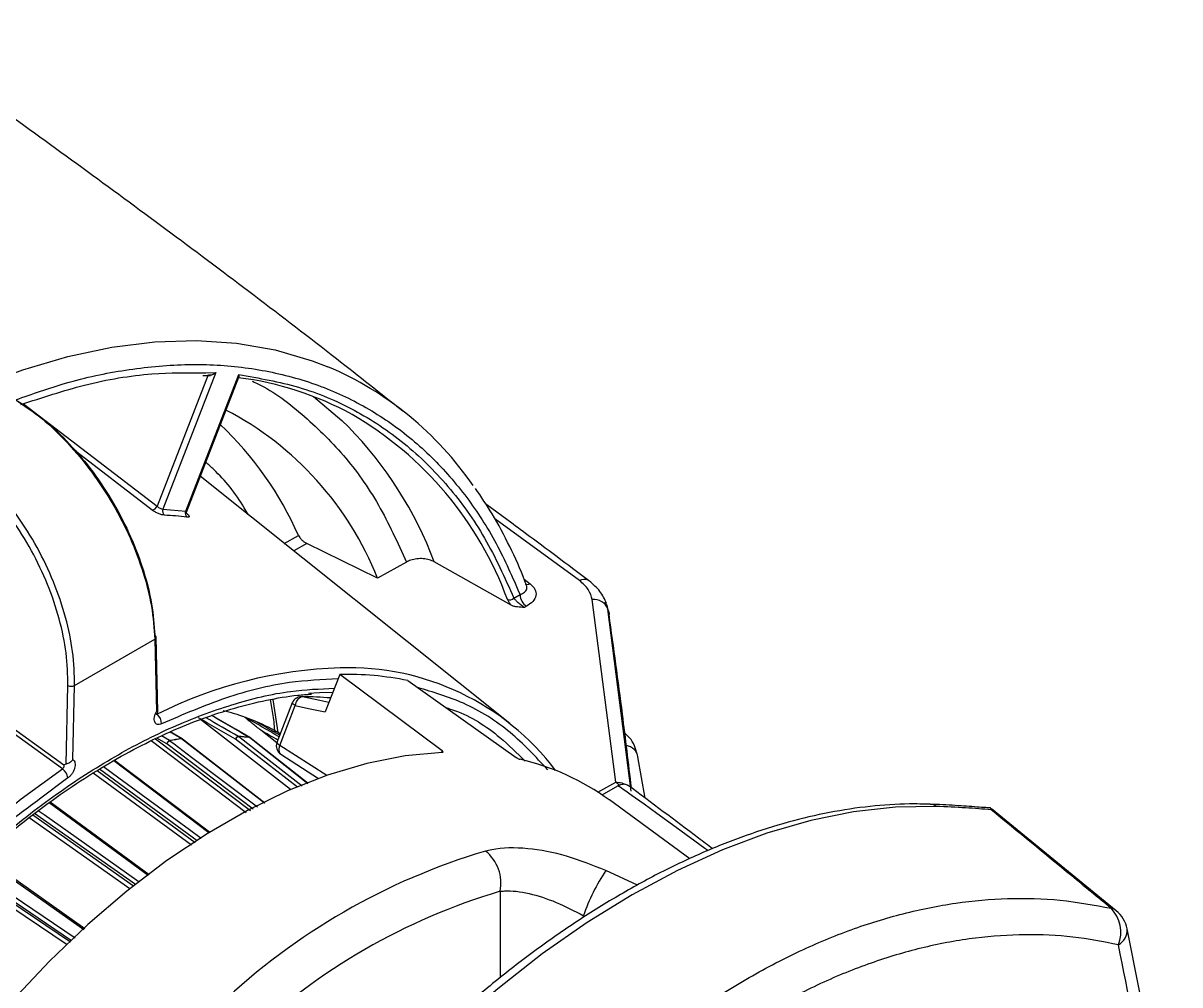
# Model space of a CAD drawing. Extents: x 6 to 134, y 3 to 97.
# Drawn here: x 102.151 to 105.786, y 8.675 to 11.696 of the extents above; entities that cross this region are included whole.
import ezdxf

# ---------------------------------------------------------------- set-up
doc = ezdxf.new("R2010")
doc.units = 0
doc.header["$MEASUREMENT"] = 0
doc.layers.add('OBJECT', color=7, linetype='CONTINUOUS')

msp = doc.modelspace()

# ---------------------------------------------------------------- linework, layer by layer
at = {"layer": 'OBJECT'}
for p, q in [((102.7319, 10.5909), (102.5719, 10.1784)), ((102.7568, 10.5981), (102.5904, 10.1692)), ((102.6619, 10.1628), (102.8283, 10.5917)), ((102.664, 10.1601), (102.8285, 10.5842)), ((102.7161, 10.5893), (102.7394, 10.5892)), ((102.7246, 10.5975), (102.7568, 10.5981)), ((102.1517, 10.5001), (102.5719, 10.1784)), ((102.5567, 10.1663), (102.3057, 10.3585)), ((103.6808, 9.4959), (102.7075, 10.2723)), ((102.5904, 10.1692), (102.6619, 10.1628)), ((103.8994, 9.945), (103.6332, 10.1388)), ((102.9716, 10.0617), (103.0162, 10.0865)), ((103.0426, 10.061), (103.0013, 10.038)), ((103.2647, 9.9525), (103.0426, 10.061)), ((102.2745, 9.3532), (101.3417, 10.0253)), ((103.3554, 10.0031), (103.2647, 9.9525)), ((103.6843, 9.867), (103.4429, 10.0038)), ((103.7251, 9.9489), (103.7444, 9.9349)), ((103.6933, 9.8899), (103.7126, 9.9007)), ((103.7332, 9.8639), (103.7267, 9.8603)), ((104.0131, 9.3115), (103.9393, 9.885)), ((103.9829, 9.87), (103.9803, 9.8765)), ((103.9889, 9.8546), (103.9829, 9.87)), ((103.9861, 9.8645), (103.9841, 9.8704)), ((103.9891, 9.8532), (103.9863, 9.867)), ((104.0619, 9.2833), (103.9889, 9.8546)), ((104.0619, 9.294), (103.9907, 9.8492)), ((102.3128, 9.6149), (102.5645, 9.7602)), ((102.5645, 9.7602), (102.5697, 9.5337)), ((102.5743, 9.5325), (102.5689, 9.7667)), ((103.1461, 9.6497), (103.1005, 9.5321)), ((103.468, 9.4101), (103.1461, 9.6497)), ((101.9327, 9.6159), (102.2789, 9.3664)), ((102.2861, 9.368), (102.2916, 9.6152)), ((102.3076, 9.3824), (102.3128, 9.6149)), ((103.3599, 9.6306), (103.7001, 9.3893)), ((102.9969, 9.5608), (102.9485, 9.436)), ((102.9574, 9.4271), (103.0059, 9.5519)), ((102.9915, 9.2881), (102.7079, 9.5083)), ((102.6114, 9.4423), (102.586, 9.4568)), ((102.6507, 9.4476), (102.6129, 9.4697)), ((102.9481, 9.4347), (102.8976, 9.4746)), ((102.852, 9.2152), (102.5535, 9.4411)), ((102.5673, 9.4477), (102.8654, 9.2222)), ((102.6024, 9.432), (102.5714, 9.4497)), ((102.8738, 9.2266), (102.6024, 9.432)), ((102.9093, 9.2453), (102.649, 9.4475)), ((102.9104, 9.2459), (102.6518, 9.4468)), ((103.0127, 9.2953), (102.8183, 9.4462)), ((103.0458, 9.3066), (102.8626, 9.4514)), ((103.0464, 9.3068), (102.8643, 9.4507)), ((103.105, 9.3325), (102.9574, 9.4271)), ((102.7364, 9.1539), (102.4381, 9.3799)), ((102.9603, 9.3999), (103.0795, 9.3234)), ((103.468, 9.4101), (103.466, 9.405)), ((104.1057, 9.2612), (104.0829, 9.3909)), ((102.2861, 9.368), (102.2789, 9.3664)), ((102.3838, 9.3478), (102.6917, 9.1224)), ((102.6983, 9.127), (102.3907, 9.3523)), ((102.7346, 9.1526), (102.4361, 9.3788)), ((102.2916, 9.3249), (102.2026, 9.2576)), ((102.6796, 9.1138), (102.371, 9.3398)), ((103.9571, 9.2803), (104.0131, 9.3115)), ((104.0131, 9.3115), (104.0132, 9.3115)), ((103.9708, 9.2713), (104.0201, 9.2997)), ((102.5441, 9.0183), (102.2327, 9.2468)), ((102.5469, 9.0202), (102.2355, 9.2488)), ((104.2462, 9.0708), (103.9932, 9.2555)), ((104.0661, 9.2664), (104.0659, 9.2681)), ((102.4865, 8.9766), (102.1699, 9.1997)), ((102.1814, 9.2088), (102.4981, 8.9858)), ((102.5037, 8.9897), (102.1868, 9.213)), ((105.5863, 8.9068), (105.1945, 9.228)), ((102.3453, 8.8506), (102.0228, 9.0782)), ((102.2888, 8.8002), (101.9608, 9.0212)), ((101.971, 9.0309), (102.2994, 8.8096)), ((102.3034, 8.8132), (101.975, 9.0345)), ((104.082, 8.9877), (103.982, 9.0336)), ((103.6498, 8.9685), (103.6498, 8.6966))]:
    msp.add_line(p, q, dxfattribs=at)
at = {"layer": 'OBJECT', "flags": 128}
for points in [[(102.0509, 10.57), (102.1503, 10.6067), (102.2912, 10.6487), (102.4294, 10.6783), (102.5644, 10.6952), (102.6954, 10.6994), (102.8219, 10.6908), (102.9433, 10.6695), (103.059, 10.6356), (103.1086, 10.6165)], [(103.0632, 10.5228), (103.1524, 10.4479), (103.173, 10.4279)], [(103.927, 9.9457), (103.9281, 9.9451), (103.9302, 9.9436)], [(103.9907, 9.8492), (103.9922, 9.8398), (103.9922, 9.8383)], [(102.9529, 9.467), (102.9371, 9.5709), (102.9366, 9.5733)], [(103.0284, 9.5795), (103.0247, 9.5799), (103.0246, 9.5799)], [(103.1121, 9.562), (103.0831, 9.5681), (103.0284, 9.5795)], [(103.0478, 9.5911), (103.0826, 9.5932), (103.1245, 9.5941)], [(103.0059, 9.5519), (103.0023, 9.5542), (102.9995, 9.5563), (102.9977, 9.5582), (102.9968, 9.5598), (102.9969, 9.5608)], [(103.0059, 9.5519), (103.0474, 9.5432), (103.1005, 9.5321)], [(102.8632, 9.4515), (102.82, 9.4766), (102.7441, 9.5207)], [(102.8287, 9.4545), (102.842, 9.4441), (102.8953, 9.4028), (103.0273, 9.3003)], [(102.8632, 9.4515), (102.8629, 9.4517), (102.8618, 9.452)], [(102.6122, 9.4417), (102.6258, 9.4314), (102.6802, 9.3903), (102.8872, 9.2337)], [(102.8644, 9.4507), (102.8637, 9.4511), (102.8626, 9.4514)], [(102.9574, 9.4271), (102.9556, 9.4219), (102.9546, 9.4167), (102.9544, 9.4118), (102.9551, 9.4075), (102.9565, 9.4038), (102.9588, 9.401), (102.9603, 9.3999)], [(103.4681, 9.4051), (103.3511, 9.394), (103.2306, 9.37), (103.1073, 9.3333), (102.982, 9.2841), (102.8556, 9.2227), (102.7288, 9.1495), (102.6023, 9.0649), (102.4771, 8.9695), (102.3538, 8.8639), (102.2333, 8.7487), (102.1163, 8.6247)], [(100.9454, 7.5248), (101.0019, 7.6804), (101.0719, 7.8482), (101.1504, 8.0142), (101.237, 8.1772), (101.3311, 8.3363), (101.4321, 8.4904), (101.5394, 8.6385), (101.6522, 8.7798), (101.77, 8.9132), (101.8919, 9.0381), (102.0171, 9.1535), (102.145, 9.2587), (102.2745, 9.3532)], [(102.4036, 9.3604), (102.4517, 9.3251), (102.674, 9.1623), (102.7105, 9.1356)], [(104.3027, 9.0964), (104.293, 9.1035), (104.2029, 9.1691), (104.1426, 9.2128), (104.1022, 9.2419), (104.0753, 9.2613), (104.0572, 9.2742), (104.0451, 9.2828), (104.0369, 9.2885), (104.0315, 9.2923), (104.0278, 9.2948), (104.0253, 9.2965), (104.0237, 9.2976), (104.0225, 9.2983), (104.0218, 9.2988), (104.0212, 9.2991), (104.0209, 9.2994), (104.0206, 9.2995), (104.0205, 9.2996), (104.0203, 9.2996), (104.0203, 9.2997), (104.0202, 9.2997), (104.0202, 9.2997), (104.0201, 9.2997), (104.0201, 9.2997), (104.0201, 9.2997), (104.0201, 9.2997), (104.0201, 9.2997), (104.0201, 9.2997)], [(105.0204, 9.2351), (104.8927, 9.2331), (104.761, 9.2183), (104.626, 9.1908), (104.4882, 9.1508), (104.3484, 9.0985), (104.2073, 9.0341), (104.0654, 8.9579), (103.9235, 8.8703), (103.7824, 8.7717), (103.6426, 8.6626), (103.5048, 8.5436), (103.3698, 8.4151), (103.2381, 8.2779), (103.1104, 8.1325)], [(102.1984, 9.2221), (102.2166, 9.2094), (102.4437, 9.0494), (102.516, 8.9984)], [(102.3418, 8.8475), (102.3268, 8.858), (102.0193, 9.0752)], [(101.9853, 9.0442), (102.2139, 8.8902), (102.3141, 8.8227)]]:
    msp.add_lwpolyline(points, dxfattribs=at)
at = {"layer": 'OBJECT'}
for centre, radius, start, end in [((102.6991, 9.6501), 1.0495, 34.3991, 67.0351), ((102.6996, 9.5776), 1.0127, 61.3843, 82.729), ((102.3159, 9.5755), 1.0209, 21.6703, 62.4368), ((102.029, 9.6507), 1.0791, 23.8199, 46.5938), ((102.6239, 9.4994), 1.1179, 20.2215, 59.8977), ((102.3006, 9.5746), 1.2203, 20.5924, 44.3653), ((102.5529, 10.1865), 0.0206, 280.6874, 336.986), ((102.6062, 10.1628), 0.017, 157.8842, 227.4941), ((102.5429, 9.1708), 0.9808, 82.8057, 86.9753), ((102.677, 10.156), 0.0166, 155.8062, 227.1074), ((103.736, 9.9513), 0.0185, 247.0012, 297.0448), ((103.914, 9.9171), 0.0314, 65.5466, 117.7359), ((103.6802, 9.9023), 0.018, 246.0578, 316.3418), ((103.7581, 9.902), 0.0455, 181.6244, 236.743), ((103.9439, 9.8369), 0.0484, 21.5678, 95.5173), ((102.3144, 9.3007), 1.7638, 18.1182, 18.3036), ((102.5619, 9.7665), 0.00677, 292.0221, 67.7669), ((103.1887, 8.2975), 1.3736, 91.7265, 116.6914), ((103.1744, 8.8547), 0.8162, 37.227, 91.9004), ((103.1706, 8.7184), 0.9316, 78.2746, 91.5063), ((102.3025, 9.6362), 0.0236, 242.5085, 295.8294), ((103.0249, 9.5499), 0.03, 90.4672, 158.7943), ((103.0353, 9.5509), 0.0295, 103.501, 177.9423), ((103.0366, 8.663), 0.9165, 84.9363, 90.5108), ((102.5493, 9.4961), 0.0364, 357.7676, 51.984), ((102.6193, 8.8775), 0.6778, 70.1496, 76.3122), ((102.6263, 8.8978), 0.6563, 67.0083, 70.1267), ((102.6311, 8.9089), 0.6443, 59.398, 67.0162), ((102.83, 9.4431), 0.0121, 100.0805, 165.0316), ((102.8308, 9.4411), 0.0135, 98.8134, 157.8154), ((102.8243, 9.4488), 0.00719, 51.9052, 59.9512), ((102.7758, 8.6819), 0.7749, 83.6315, 86.1494), ((102.7767, 8.6814), 0.7748, 83.6315, 86.1494), ((102.8582, 9.4458), 0.00711, 51.8286, 59.9552), ((102.6161, 9.4292), 0.0139, 109.6359, 168.4699), ((102.6172, 9.427), 0.0156, 108.4874, 161.2561), ((102.7871, 8.4431), 1.0145, 97.87, 99.9739), ((102.6075, 9.4355), 0.00784, 52.501, 59.9312), ((102.788, 8.4426), 1.0145, 97.87, 99.9739), ((102.6488, 9.4443), 0.00383, 60.4976, 99.5529), ((102.6443, 9.4414), 0.00771, 52.3878, 59.9339), ((102.6497, 9.444), 0.00359, 54.0257, 100.7269), ((102.6457, 9.439), 0.01, 52.1506, 59.7505), ((102.8582, 9.4429), 0.01, 51.6682, 59.8519), ((102.9765, 9.4251), 0.03, 158.7943, 237.3381), ((102.9618, 9.4406), 0.0141, 198.9208, 251.8686), ((104.0414, 9.3845), 0.042, 8.8459, 82.4489), ((103.541, 8.6342), 0.7684, 53.9565, 77.1044), ((102.2498, 9.3189), 0.0423, 8.2541, 54.1987), ((105, 9.2099), 0.0324, 51.0926, 87.5896), ((104.1947, 7.1093), 2.0717, 106.5663, 133.4284), ((103.5237, 8.9944), 0.1288, 348.4184, 51.4105), ((104.4737, 8.7029), 0.5926, 146.0732, 161.3859), ((104.214, 7.072), 1.9787, 106.5663, 133.4284), ((105.494, 8.8405), 0.1066, 338.0129, 44.572), ((105.5623, 8.8781), 0.038, 50.999, 78.3335), ((105.5228, 8.8303), 0.1, 11.5386, 50.6365), ((105.5668, 8.8479), 0.0541, 298.8965, 2.599)]:
    msp.add_arc(centre, radius, start, end, dxfattribs=at)
for centre, major_axis, ratio, start_param, end_param in [((101.1744, 8.2678), (156.3507, -89.6467), 0.010209, 1.566136, 1.566882), ((101.1805, 8.2675), (156.3569, -89.647), 0.010262, 1.566144, 1.566805), ((101.1805, 8.2675), (153.9999, -89.436), 0.010493, 1.565973, 1.566739), ((101.1805, 8.2675), (156.2256, -89.9492), 0.010617, 1.565547, 1.566226), ((101.1805, 8.2675), (154.1408, -89.1321), 0.010787, 1.565507, 1.565994), ((101.1805, 8.2675), (153.8946, -89.7439), 0.009875, 1.567018, 1.567254), ((101.175, 8.2694), (156.2201, -89.9472), 0.010562, 1.565507, 1.565851), ((95.1069, 14.9486), (-8.6782, 15.0549), 0.435892, 3.994547, 4.058995)]:
    msp.add_ellipse(centre, major_axis=major_axis, ratio=ratio, start_param=start_param, end_param=end_param, dxfattribs=at)
for points, knots in [([(103.344, 10.4768), (103.2746, 10.5318), (103.035, 10.7218), (102.6163, 11.0373), (102.0883, 11.4236), (101.5511, 11.7994), (101.1087, 12.0994), (100.8429, 12.2703), (100.7614, 12.3227)], [0, 0, 0, 0, 0.083949, 0.289789, 0.495873, 0.702164, 0.908626, 1, 1, 1, 1]), ([(102.1275, 10.5125), (102.1798, 10.5311), (102.2969, 10.5727), (102.4748, 10.6098), (102.6604, 10.6275), (102.8394, 10.6192), (103.0087, 10.5853), (103.166, 10.5261), (103.3094, 10.4424), (103.4368, 10.3361), (103.5469, 10.2092), (103.6405, 10.0655), (103.6887, 9.9553), (103.7126, 9.9007)], [0, 0, 0, 0, 0.073937, 0.165467, 0.258957, 0.353004, 0.447496, 0.541994, 0.636041, 0.729525, 0.821061, 0.911248, 1, 1, 1, 1]), ([(102.1435, 10.4976), (102.2106, 10.5197), (102.351, 10.5659), (102.5461, 10.5989), (102.6688, 10.5979), (102.7246, 10.5975)], [0, 0, 0, 0, 0.332891, 0.696475, 1, 1, 1, 1]), ([(102.7568, 10.5981), (102.7551, 10.5967), (102.7517, 10.594), (102.7461, 10.5913), (102.7413, 10.59), (102.7376, 10.5897), (102.7344, 10.5899), (102.7327, 10.5906), (102.7319, 10.5909)], [0, 0, 0, 0, 0.249829, 0.499343, 0.644997, 0.775034, 0.892148, 1, 1, 1, 1]), ([(102.8283, 10.5917), (102.8921, 10.5808), (103.0203, 10.5588), (103.194, 10.4846), (103.3518, 10.3807), (103.489, 10.2452), (103.6059, 10.0836), (103.6642, 9.9543), (103.6933, 9.8899)], [0, 0, 0, 0, 0.165461, 0.332207, 0.5, 0.667784, 0.834534, 1, 1, 1, 1]), ([(102.8283, 10.5917), (102.8287, 10.5901), (102.8293, 10.5872), (102.8287, 10.5852), (102.8284, 10.5843)], [0, 0, 0, 0, 0.543159, 1, 1, 1, 1]), ([(102.8705, 10.5711), (102.8725, 10.5702), (102.9301, 10.5458), (103.0283, 10.4702), (103.1604, 10.343), (103.2715, 10.1876), (103.3275, 10.0644), (103.3554, 10.0031)], [0, 0, 0, 0, 0.008989, 0.257952, 0.506901, 0.75437, 1, 1, 1, 1]), ([(102.1244, 10.5148), (102.1529, 10.4955), (102.21, 10.4571), (102.2921, 10.3781), (102.3678, 10.2871), (102.4342, 10.1861), (102.4893, 10.0787), (102.5301, 9.9699), (102.5576, 9.8612), (102.5621, 9.7944), (102.5645, 9.7602)], [0, 0, 0, 0, 0.125536, 0.250753, 0.375675, 0.500324, 0.624651, 0.75007, 0.872262, 1, 1, 1, 1]), ([(102.1342, 10.5088), (102.1621, 10.49), (102.2177, 10.4526), (102.298, 10.3754), (102.3719, 10.2868), (102.4369, 10.1879), (102.4907, 10.0831), (102.531, 9.9762), (102.5577, 9.8705), (102.5622, 9.8053), (102.5645, 9.7728)], [0, 0, 0, 0, 0.125719, 0.250525, 0.375694, 0.500217, 0.625479, 0.750016, 0.875168, 1, 1, 1, 1]), ([(102.2916, 9.6152), (102.2908, 9.6488), (102.2891, 9.7158), (102.2663, 9.8242), (102.2297, 9.9332), (102.1789, 10.0399), (102.1164, 10.1401), (102.0441, 10.2298), (101.9651, 10.3072), (101.9096, 10.3445), (101.8818, 10.3631)], [0, 0, 0, 0, 0.125666, 0.250539, 0.37567, 0.500227, 0.625486, 0.75002, 0.875177, 1, 1, 1, 1]), ([(102.3128, 9.6149), (102.3118, 9.65), (102.3099, 9.7186), (102.2862, 9.8298), (102.2487, 9.9406), (102.1967, 10.0496), (102.1327, 10.152), (102.0588, 10.2437), (101.9777, 10.3232), (101.9207, 10.3615), (101.8921, 10.3807)], [0, 0, 0, 0, 0.128141, 0.25071, 0.37607, 0.500341, 0.624825, 0.749582, 0.874632, 1, 1, 1, 1]), ([(102.8581, 10.1523), (102.8539, 10.1595), (102.8233, 10.2132), (102.7786, 10.2687), (102.7332, 10.309), (102.7247, 10.3165)], [0, 0, 0, 0, 0.112275, 0.83467, 1, 1, 1, 1]), ([(103.7328, 9.9283), (103.7311, 9.9332), (103.716, 9.9767), (103.6805, 10.0526), (103.6294, 10.1507), (103.5903, 10.2081), (103.5723, 10.2345)], [0, 0, 0, 0, 0.042292, 0.37729, 0.713916, 1, 1, 1, 1]), ([(103.927, 9.9457), (103.8615, 9.9949), (103.7545, 10.0751), (103.6462, 10.1549), (103.6042, 10.1858)], [0, 0, 0, 0, 0.611773, 1, 1, 1, 1]), ([(102.5947, 10.1502), (102.592, 10.1506), (102.5866, 10.1513), (102.576, 10.1551), (102.5654, 10.1603), (102.5596, 10.1643), (102.5567, 10.1663)], [0, 0, 0, 0, 0.24998, 0.499782, 0.749127, 1, 1, 1, 1]), ([(102.5719, 10.1784), (102.5726, 10.1778), (102.574, 10.1765), (102.577, 10.1742), (102.5812, 10.1718), (102.5863, 10.1697), (102.5891, 10.1694), (102.5904, 10.1692)], [0, 0, 0, 0, 0.139818, 0.270029, 0.501055, 0.752073, 1, 1, 1, 1]), ([(102.6619, 10.1628), (102.663, 10.1627), (102.6648, 10.1626), (102.665, 10.1635), (102.6652, 10.1639)], [0, 0, 0, 0, 0.612522, 1, 1, 1, 1]), ([(102.6644, 10.156), (102.6644, 10.156), (102.6646, 10.1559), (102.6645, 10.1567), (102.6642, 10.1592), (102.665, 10.1622), (102.6654, 10.1637)], [0, 0, 0, 0, 0.042202, 0.239086, 0.619994, 1, 1, 1, 1]), ([(102.6643, 10.1566), (102.6665, 10.1547), (102.671, 10.1508), (102.6733, 10.1464), (102.6719, 10.1437), (102.6678, 10.1438), (102.6658, 10.1439)], [0, 0, 0, 0, 0.250089, 0.499956, 0.749358, 1, 1, 1, 1]), ([(103.0162, 10.0865), (103.0173, 10.0844), (103.0197, 10.0801), (103.0259, 10.073), (103.0332, 10.0666), (103.0391, 10.0628), (103.042, 10.0613), (103.0426, 10.061)], [0, 0, 0, 0, 0.243971, 0.488094, 0.725805, 0.945379, 1, 1, 1, 1]), ([(103.4429, 10.0038), (103.4378, 10.0062), (103.4276, 10.011), (103.4081, 10.014), (103.3879, 10.0136), (103.3694, 10.0098), (103.3597, 10.0051), (103.3554, 10.0031)], [0, 0, 0, 0, 0.199355, 0.398467, 0.604141, 0.823636, 1, 1, 1, 1]), ([(103.7126, 9.9007), (103.7177, 9.903), (103.7277, 9.9076), (103.7337, 9.9164), (103.7348, 9.9235), (103.7336, 9.927), (103.7331, 9.9284)], [0, 0, 0, 0, 0.346507, 0.691865, 0.877886, 1, 1, 1, 1]), ([(103.7444, 9.9349), (103.7503, 9.9292), (103.7622, 9.9177), (103.764, 9.8977), (103.7549, 9.8786), (103.7404, 9.8688), (103.7332, 9.8639)], [0, 0, 0, 0, 0.249705, 0.499483, 0.749364, 1, 1, 1, 1]), ([(103.9393, 9.885), (103.9364, 9.8958), (103.9307, 9.9173), (103.9098, 9.9357), (103.8994, 9.945)], [0, 0, 0, 0, 0.498689, 1, 1, 1, 1]), ([(103.9845, 9.8726), (103.9785, 9.8858), (103.9668, 9.912), (103.9424, 9.9331), (103.9302, 9.9436)], [0, 0, 0, 0, 0.503868, 1, 1, 1, 1]), ([(103.7267, 9.8603), (103.7252, 9.8611), (103.7222, 9.8629), (103.7172, 9.8663), (103.7121, 9.8704), (103.7056, 9.876), (103.6985, 9.883), (103.695, 9.8876), (103.6933, 9.8899)], [0, 0, 0, 0, 0.115729, 0.237005, 0.365058, 0.500932, 0.749862, 1, 1, 1, 1]), ([(103.6729, 9.8859), (103.6743, 9.8829), (103.6769, 9.8771), (103.6818, 9.8704), (103.6843, 9.867)], [0, 0, 0, 0, 0.5001229, 1, 1, 1, 1]), ([(103.7267, 9.8603), (103.7193, 9.8608), (103.7082, 9.8615), (103.6954, 9.8632), (103.6885, 9.865), (103.6856, 9.8664), (103.6843, 9.867)], [0, 0, 0, 0, 0.500732, 0.749883, 0.881702, 1, 1, 1, 1]), ([(104.0628, 9.2933), (104.0536, 9.3706), (104.0319, 9.5524), (104.0067, 9.734), (103.9922, 9.8384)], [0, 0, 0, 0, 0.425483, 1, 1, 1, 1]), ([(103.1406, 9.6356), (103.0902, 9.6334), (102.9765, 9.6286), (102.7896, 9.5818), (102.653, 9.5235), (102.5856, 9.4946)], [0, 0, 0, 0, 0.287332, 0.648149, 1, 1, 1, 1]), ([(101.7567, 8.8183), (101.7994, 8.866), (101.9003, 8.9786), (102.0682, 9.1312), (102.2536, 9.2764), (102.4386, 9.3952), (102.6237, 9.49), (102.8091, 9.5589), (102.98, 9.6007), (103.0837, 9.6046), (103.1292, 9.6063)], [0, 0, 0, 0, 0.0993408, 0.2350572, 0.3675698, 0.4966476, 0.6257164, 0.7582289, 0.8939545, 1, 1, 1, 1]), ([(103.7995, 9.3506), (103.7615, 9.3913), (103.6829, 9.4757), (103.5448, 9.5626), (103.4395, 9.5942), (103.3906, 9.6088)], [0, 0, 0, 0, 0.3336359, 0.6908678, 1, 1, 1, 1]), ([(101.7606, 8.8161), (101.7802, 8.838), (101.8294, 8.8931), (101.9115, 8.976), (102.0064, 9.0654), (102.1042, 9.1495), (102.2041, 9.2278), (102.3055, 9.2996), (102.4079, 9.3644), (102.5107, 9.4217), (102.6133, 9.4712), (102.7155, 9.5126), (102.8167, 9.5458), (102.9163, 9.57), (102.9968, 9.5841), (103.0429, 9.5869), (103.0574, 9.5877)], [0, 0, 0, 0, 0.0482358, 0.1213242, 0.1955119, 0.2705229, 0.3461548, 0.4222601, 0.4987346, 0.5755107, 0.6525547, 0.7298652, 0.8074738, 0.8854541, 0.9639257, 1, 1, 1, 1]), ([(102.927, 9.5706), (102.9302, 9.5541), (102.9367, 9.5212), (102.9399, 9.4856), (102.9416, 9.4678)], [0, 0, 0, 0, 0.498948, 1, 1, 1, 1]), ([(102.5856, 9.4946), (102.5833, 9.4938), (102.5788, 9.492), (102.5727, 9.4926), (102.5678, 9.4955), (102.5644, 9.5007), (102.5629, 9.5077), (102.5632, 9.5159), (102.5654, 9.5249), (102.5683, 9.5308), (102.5697, 9.5337)], [0, 0, 0, 0, 0.124952, 0.249942, 0.374541, 0.499762, 0.62495, 0.749939, 0.874867, 1, 1, 1, 1]), ([(102.5696, 9.5227), (102.5696, 9.5227), (102.5699, 9.5225), (102.5702, 9.5235), (102.5707, 9.5248), (102.5712, 9.5261), (102.5714, 9.5266)], [0, 0, 0, 0, 0.094699, 0.444371, 0.831443, 1, 1, 1, 1]), ([(102.5742, 9.5325), (102.5742, 9.5325), (102.5745, 9.5325), (102.5733, 9.5326), (102.571, 9.5333), (102.5697, 9.5337)], [0, 0, 0, 0, 0.036973, 0.432056, 1, 1, 1, 1]), ([(102.5714, 9.5266), (102.5717, 9.5272), (102.5723, 9.5289), (102.5736, 9.5312), (102.5744, 9.5327)], [0, 0, 0, 0, 0.3504957, 1, 1, 1, 1]), ([(103.4797, 9.5456), (103.4887, 9.5428), (103.5513, 9.5229), (103.6368, 9.4683), (103.703, 9.4028), (103.729, 9.3771)], [0, 0, 0, 0, 0.09304, 0.643441, 1, 1, 1, 1]), ([(102.8976, 9.4746), (102.8933, 9.478), (102.8845, 9.485), (102.8731, 9.4942), (102.8643, 9.5015), (102.8585, 9.5063), (102.8548, 9.5095), (102.8524, 9.5116), (102.851, 9.513), (102.8501, 9.5139), (102.8495, 9.5145), (102.8492, 9.5149), (102.8492, 9.5151), (102.8493, 9.5151), (102.8494, 9.515), (102.8495, 9.515)], [0, 0, 0, 0, 0.237982, 0.484146, 0.650087, 0.762114, 0.837913, 0.889369, 0.924476, 0.948611, 0.965398, 0.983337, 0.990531, 0.99656, 1, 1, 1, 1]), ([(102.8822, 9.5021), (102.8822, 9.5021), (102.8822, 9.5021), (102.8822, 9.5022), (102.8823, 9.5021), (102.8826, 9.502), (102.8827, 9.502)], [0, 0, 0, 0, 0.067435, 0.1796983, 0.5550262, 1, 1, 1, 1]), ([(104.081, 9.3992), (104.0756, 9.4172), (104.0681, 9.442), (104.0457, 9.4623), (104.0396, 9.4678)], [0, 0, 0, 0, 0.729355, 1, 1, 1, 1]), ([(102.3076, 9.3824), (102.3057, 9.3801), (102.3026, 9.3763), (102.2968, 9.372), (102.2909, 9.3694), (102.2877, 9.3685), (102.2861, 9.368)], [0, 0, 0, 0, 0.295239, 0.500556, 0.750397, 1, 1, 1, 1]), ([(102.3076, 9.3824), (102.309, 9.3811), (102.3119, 9.3786), (102.314, 9.3721), (102.3144, 9.3642), (102.3129, 9.3555), (102.3095, 9.3464), (102.3046, 9.3379), (102.2985, 9.3302), (102.2939, 9.3267), (102.2916, 9.3249)], [0, 0, 0, 0, 0.1250857, 0.2502419, 0.3748093, 0.4994827, 0.6245808, 0.7497018, 0.8747337, 1, 1, 1, 1]), ([(103.4681, 9.4051), (103.4688, 9.4052), (103.4701, 9.4053), (103.4708, 9.4063), (103.4705, 9.4076), (103.4694, 9.4089), (103.4684, 9.4098), (103.468, 9.4101)], [0, 0, 0, 0, 0.219651, 0.439264, 0.659733, 0.880541, 1, 1, 1, 1]), ([(103.7001, 9.3893), (103.701, 9.3887), (103.7027, 9.3876), (103.7057, 9.3859), (103.7088, 9.3845), (103.7111, 9.3836), (103.7121, 9.3833), (103.7125, 9.3832)], [0, 0, 0, 0, 0.2197399, 0.4394429, 0.6599668, 0.8807607, 1, 1, 1, 1]), ([(102.2789, 9.3664), (102.279, 9.3651), (102.2793, 9.3627), (102.2785, 9.3588), (102.277, 9.3554), (102.2753, 9.3539), (102.2745, 9.3532)], [0, 0, 0, 0, 0.257735, 0.512479, 0.75903, 1, 1, 1, 1]), ([(104.0247, 9.3016), (104.0235, 9.3028), (104.0198, 9.3069), (104.0159, 9.3096), (104.0132, 9.3115)], [0, 0, 0, 0, 0.321923, 1, 1, 1, 1]), ([(104.0132, 9.3115), (104.0197, 9.3112), (104.0298, 9.3108), (104.038, 9.3063), (104.0409, 9.3047)], [0, 0, 0, 0, 0.645162, 1, 1, 1, 1]), ([(104.0201, 9.2997), (104.0244, 9.3018), (104.0335, 9.306), (104.0448, 9.3061), (104.0497, 9.3022), (104.0516, 9.3007)], [0, 0, 0, 0, 0.364892, 0.759757, 1, 1, 1, 1]), ([(104.3182, 9.1025), (104.3033, 9.1137), (104.2145, 9.18), (104.1258, 9.2462), (104.052, 9.3014)], [0, 0, 0, 0, 0.167971, 1, 1, 1, 1]), ([(102.2026, 9.2576), (102.165, 9.23), (102.0584, 9.1516), (101.9018, 9.0082), (101.789, 8.883), (101.7395, 8.8281)], [0, 0, 0, 0, 0.233943, 0.663952, 1, 1, 1, 1]), ([(105.0014, 9.2423), (104.9798, 9.2427), (104.9179, 9.2439), (104.8128, 9.2369), (104.6854, 9.2179), (104.5553, 9.1874), (104.4231, 9.1456), (104.2892, 9.0928), (104.1545, 9.0292), (104.0194, 8.9551), (103.8846, 8.8709), (103.7505, 8.7768), (103.6179, 8.6734), (103.4872, 8.5611), (103.3591, 8.4404), (103.2362, 8.3141), (103.1452, 8.2127), (103.096, 8.1547), (103.0843, 8.1409)], [0, 0, 0, 0, 0.035881, 0.103149, 0.170543, 0.238092, 0.305759, 0.373505, 0.4413, 0.509118, 0.576941, 0.644755, 0.712555, 0.780338, 0.848103, 0.91585, 0.98002, 1, 1, 1, 1]), ([(105.1882, 9.2306), (105.1801, 9.2311), (105.1541, 9.233), (105.0975, 9.2369), (105.0428, 9.2407), (105.0073, 9.2416), (105.001, 9.2418)], [0, 0, 0, 0, 0.163165, 0.52299, 0.914223, 1, 1, 1, 1]), ([(105.193, 9.2248), (105.1672, 9.2269), (105.1153, 9.2309), (105.0521, 9.2337), (105.0204, 9.2351)], [0, 0, 0, 0, 0.497922, 1, 1, 1, 1]), ([(105.193, 9.2248), (105.193, 9.2249), (105.193, 9.2252), (105.1928, 9.2262), (105.192, 9.229), (105.1909, 9.2321), (105.1886, 9.2307), (105.1883, 9.2305)], [0, 0, 0, 0, 0.008935, 0.085483, 0.262031, 0.899514, 1, 1, 1, 1]), ([(105.1941, 9.2276), (105.1943, 9.228), (105.195, 9.2292), (105.194, 9.2268), (105.1931, 9.2251), (105.193, 9.2249), (105.193, 9.2248)], [0, 0, 0, 0, 0.26196, 0.892751, 0.988971, 1, 1, 1, 1]), ([(105.57, 8.9153), (105.5287, 8.9492), (105.4031, 9.0524), (105.2774, 9.1556), (105.193, 9.2248)], [0, 0, 0, 0, 0.328344, 1, 1, 1, 1]), ([(103.982, 9.0336), (103.941, 9.05), (103.8585, 9.0831), (103.7327, 9.107), (103.6493, 9.1056), (103.6105, 9.0965), (103.604, 9.095)], [0, 0, 0, 0, 0.304165, 0.612213, 0.935018, 1, 1, 1, 1]), ([(103.3833, 7.653), (103.4251, 7.7149), (103.5089, 7.8392), (103.6456, 8.0143), (103.7905, 8.1802), (103.9418, 8.332), (104.0974, 8.4683), (104.257, 8.589), (104.422, 8.6946), (104.5883, 8.782), (104.7538, 8.8508), (104.9179, 8.9015), (105.0825, 8.9346), (105.2476, 8.9488), (105.4117, 8.945), (105.5171, 8.9252), (105.57, 8.9153)], [0, 0, 0, 0, 0.069874, 0.140224, 0.21209, 0.284485, 0.354361, 0.42473, 0.496663, 0.569139, 0.63829, 0.70792, 0.779053, 0.850702, 0.925062, 1, 1, 1, 1]), ([(103.6498, 8.9685), (103.6543, 8.969), (103.6811, 8.9718), (103.7391, 8.9648), (103.8257, 8.9366), (103.8834, 8.9068), (103.9121, 8.892)], [0, 0, 0, 0, 0.063317, 0.382239, 0.692331, 1, 1, 1, 1]), ([(105.7862, 7.9465), (105.7755, 8.0114), (105.7446, 8.1995), (105.6907, 8.5001), (105.6431, 8.7384), (105.6208, 8.8503)], [0, 0, 0, 0, 0.218244, 0.632955, 1, 1, 1, 1]), ([(105.5929, 8.8006), (105.5456, 8.8098), (105.4506, 8.8284), (105.2999, 8.8348), (105.1437, 8.8245), (104.9847, 8.7956), (104.8252, 8.7492), (104.6656, 8.6854), (104.5049, 8.6035), (104.3472, 8.505), (104.1945, 8.3918), (104.0468, 8.265), (103.9023, 8.1227), (103.7587, 7.9614), (103.6173, 7.7824), (103.5281, 7.6495), (103.4834, 7.5828)], [0, 0, 0, 0, 0.069423, 0.139315, 0.210704, 0.282616, 0.352042, 0.421958, 0.493432, 0.565446, 0.634079, 0.703187, 0.773786, 0.844894, 0.922121, 1, 1, 1, 1])]:
    msp.add_open_spline(points, degree=3, knots=knots, dxfattribs=at)

doc.saveas('drawing.dxf')
